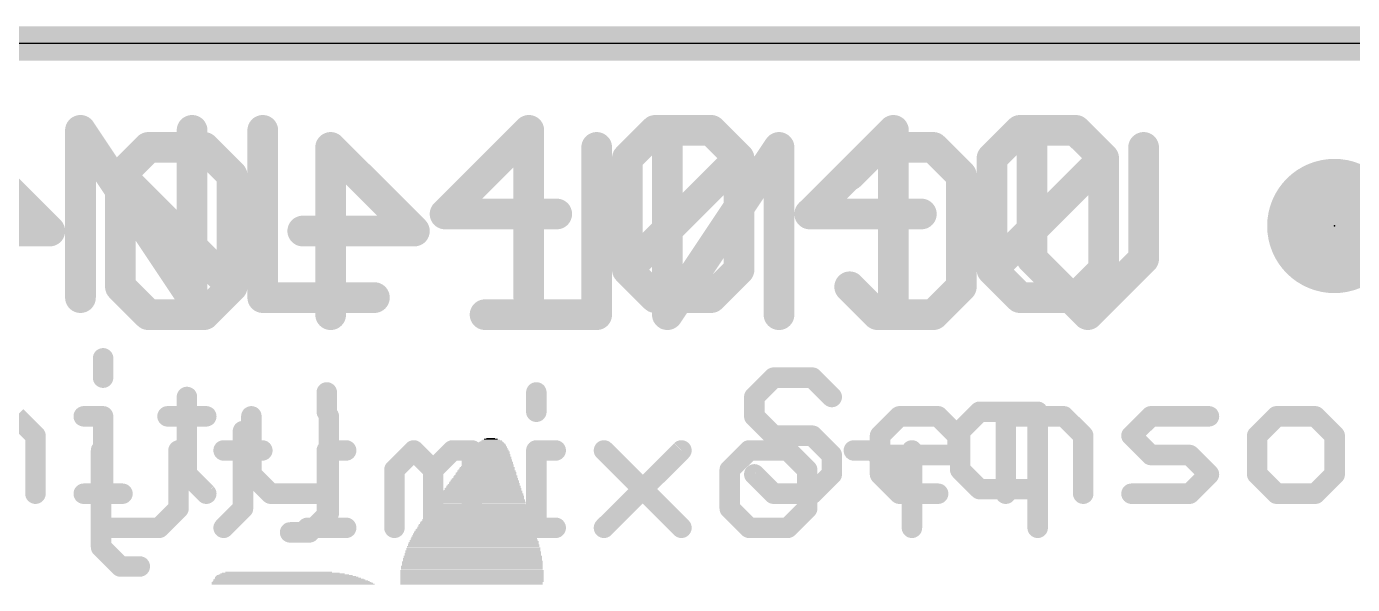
# Model space of a CAD drawing. Extents: x -0.1 to 25.5, y -0.1 to 17.9.
# Drawn here: x 9.7 to 19.57, y 13.75 to 17.91 of the extents above; entities that cross this region are included whole.
import ezdxf

# ---------------------------------------------------------------- set-up
doc = ezdxf.new("R2010")
doc.units = 0
for name, color, linetype in [('1', 12, 'CONTINUOUS'), ('16', 5, 'CONTINUOUS'), ('20', 53, 'CONTINUOUS'), ('21', 40, 'CONTINUOUS'), ('22', 6, 'CONTINUOUS'), ('23', 40, 'CONTINUOUS')]:
    doc.layers.add(name, color=color, linetype=linetype)

# ---------------------------------------------------------------- blocks, each defined once
blk = doc.blocks.new('PIE')
at = {"const_width": 0.5}
blk.add_lwpolyline([(0, -0.25, 1), (0, 0.25, 1), (0, -0.25)], format="xyb", dxfattribs=at)
blk = doc.blocks.new('RECT')
blk.add_solid([(-0.5, -0.5), (0.5, -0.5), (-0.5, 0.5), (0.5, 0.5)])

msp = doc.modelspace()

# ---------------------------------------------------------------- linework, layer by layer
at = {"layer": '1', "const_width": 0.254}
msp.add_lwpolyline([(0, 17.78), (25.4, 17.78)], dxfattribs=at)
at = {"layer": '16', "const_width": 0.254}
msp.add_lwpolyline([(0, 17.78), (25.4, 17.78)], dxfattribs=at)
at = {"layer": '20'}
msp.add_line((22.86, 17.78), (2.54, 17.78), dxfattribs=at)
at = {"layer": '21'}
for points, const_width in [([(10.1013, 15.8877), (10.1013, 17.1334)], 0.2286), ([(10.1013, 17.1334), (10.9317, 15.8877)], 0.2286), ([(10.9317, 15.8877), (10.9317, 17.1334)], 0.2286), ([(11.4578, 17.1334), (11.4578, 15.8877)], 0.2286), ([(13.4371, 17.1334), (12.8143, 16.5105)], 0.2286), ([(13.4371, 15.8877), (13.4371, 17.1334)], 0.2286), ([(14.1708, 16.9258), (14.3784, 17.1334)], 0.2286), ([(14.3784, 17.1334), (14.7936, 17.1334)], 0.2286), ([(14.7936, 17.1334), (15.0012, 16.9258)], 0.2286), ([(16.1501, 17.1334), (15.5273, 16.5105)], 0.2286), ([(16.1501, 15.8877), (16.1501, 17.1334)], 0.2286), ([(16.8838, 16.9258), (17.0914, 17.1334)], 0.2286), ([(17.0914, 17.1334), (17.5066, 17.1334)], 0.2286), ([(17.5066, 17.1334), (17.7142, 16.9258)], 0.2286), ([(14.1708, 16.0953), (14.1708, 16.9258)], 0.2286), ([(14.1708, 16.0953), (15.0012, 16.9258)], 0.2286), ([(15.0012, 16.9258), (15.0012, 16.0953)], 0.2286), ([(16.8838, 16.0953), (16.8838, 16.9258)], 0.2286), ([(16.8838, 16.0953), (17.7142, 16.9258)], 0.2286), ([(17.7142, 16.9258), (17.7142, 16.0953)], 0.2286), ([(12.8143, 16.5105), (13.6447, 16.5105)], 0.2286), ([(15.5273, 16.5105), (16.3577, 16.5105)], 0.2286), ([(14.3784, 15.8877), (14.1708, 16.0953)], 0.2286), ([(15.0012, 16.0953), (14.7936, 15.8877)], 0.2286), ([(17.0914, 15.8877), (16.8838, 16.0953)], 0.2286), ([(17.7142, 16.0953), (17.5066, 15.8877)], 0.2286), ([(11.4578, 15.8877), (12.2882, 15.8877)], 0.2286), ([(14.7936, 15.8877), (14.3784, 15.8877)], 0.2286), ([(17.5066, 15.8877), (17.0914, 15.8877)], 0.2286), ([(10.2696, 15.4356), (10.2696, 15.2915)], 0.1524), ([(15.259, 15.2915), (15.115, 15.1475)], 0.1524), ([(15.5472, 15.2915), (15.259, 15.2915)], 0.1524), ([(15.6912, 15.1475), (15.5472, 15.2915)], 0.1524), ([(10.8933, 15.1475), (10.8933, 14.5713)], 0.1524), ([(15.115, 15.1475), (15.115, 15.0034)], 0.1524), ([(9.6222, 15.0034), (9.7663, 14.8594)], 0.1524), ([(10.1256, 15.0034), (10.2696, 15.0034)], 0.1524), ([(10.2696, 15.0034), (10.2696, 14.4272)], 0.1524), ([(10.7492, 15.0034), (11.0373, 15.0034)], 0.1524), ([(11.3729, 15.0034), (11.3729, 14.5713)], 0.1524), ([(11.9491, 15.0034), (11.9491, 14.2831)], 0.1524), ([(15.115, 15.0034), (15.259, 14.8594)], 0.1524), ([(16.0505, 14.8594), (16.1946, 15.0034)], 0.1524), ([(16.1946, 15.0034), (16.4827, 15.0034)], 0.1524), ([(16.4827, 15.0034), (16.6267, 14.8594)], 0.1524), ([(16.986, 14.4272), (16.986, 15.0034)], 0.1524), ([(16.986, 15.0034), (17.4182, 15.0034)], 0.1524), ([(17.4182, 15.0034), (17.5623, 14.8594)], 0.1524), ([(17.9215, 14.8594), (18.0656, 15.0034)], 0.1524), ([(18.0656, 15.0034), (18.4978, 15.0034)], 0.1524), ([(19.0011, 15.0034), (18.8571, 14.8594)], 0.1524), ([(19.2892, 15.0034), (19.0011, 15.0034)], 0.1524), ([(19.4333, 14.8594), (19.2892, 15.0034)], 0.1524), ([(9.7663, 14.8594), (9.7663, 14.4272)], 0.1524), ([(15.259, 14.8594), (15.5472, 14.8594)], 0.1524), ([(15.5472, 14.8594), (15.6912, 14.7153)], 0.1524), ([(16.0505, 14.5713), (16.0505, 14.8594)], 0.1524), ([(16.6267, 14.8594), (16.6267, 14.7153)], 0.1524), ([(17.5623, 14.8594), (17.5623, 14.4272)], 0.1524), ([(18.0656, 14.7153), (17.9215, 14.8594)], 0.1524), ([(18.8571, 14.8594), (18.8571, 14.5713)], 0.1524), ([(19.4333, 14.5713), (19.4333, 14.8594)], 0.1524), ([(15.6912, 14.7153), (15.6912, 14.5713)], 0.1524), ([(16.6267, 14.7153), (16.0505, 14.7153)], 0.1524), ([(18.3537, 14.7153), (18.0656, 14.7153)], 0.1524), ([(18.4978, 14.5713), (18.3537, 14.7153)], 0.1524), ([(10.8933, 14.5713), (11.0373, 14.4272)], 0.1524), ([(11.3729, 14.5713), (11.517, 14.4272)], 0.1524), ([(15.259, 14.4272), (15.115, 14.5713)], 0.1524), ([(15.6912, 14.5713), (15.5472, 14.4272)], 0.1524), ([(16.1946, 14.4272), (16.0505, 14.5713)], 0.1524), ([(18.3537, 14.4272), (18.4978, 14.5713)], 0.1524), ([(18.8571, 14.5713), (19.0011, 14.4272)], 0.1524), ([(19.2892, 14.4272), (19.4333, 14.5713)], 0.1524), ([(10.1256, 14.4272), (10.4137, 14.4272)], 0.1524), ([(11.517, 14.4272), (11.9491, 14.4272)], 0.1524), ([(15.5472, 14.4272), (15.259, 14.4272)], 0.1524), ([(16.4827, 14.4272), (16.1946, 14.4272)], 0.1524), ([(17.9215, 14.4272), (18.3537, 14.4272)], 0.1524), ([(19.0011, 14.4272), (19.2892, 14.4272)], 0.1524), ([(11.9491, 14.2831), (11.8051, 14.1391)], 0.1524), ([(11.8051, 14.1391), (11.661, 14.1391)], 0.1524)]:
    msp.add_lwpolyline(points, dxfattribs=dict(at, const_width=const_width))
for points, const_width in [([(10.1584, 17.1334, 1), (10.0441, 17.1334)], 0.1143), ([(10.1488, 17.1651, 1), (10.0537, 17.1017)], 0.1143), ([(10.9889, 17.1334, 1), (10.8746, 17.1334)], 0.1143), ([(11.5149, 17.1334, 1), (11.4006, 17.1334)], 0.1143), ([(13.4943, 17.1334, 1), (13.38, 17.1334)], 0.1143), ([(13.4775, 17.093, 1), (13.3967, 17.1738)], 0.1143), ([(14.3784, 17.1905, 1), (14.3784, 17.0762)], 0.1143), ([(14.4188, 17.093, 1), (14.338, 17.1738)], 0.1143), ([(14.834, 17.1738, 1), (14.7532, 17.093)], 0.1143), ([(14.7936, 17.0762, 1), (14.7936, 17.1905)], 0.1143), ([(16.2073, 17.1334, 1), (16.093, 17.1334)], 0.1143), ([(16.1905, 17.093, 1), (16.1097, 17.1738)], 0.1143), ([(17.0914, 17.1905, 1), (17.0914, 17.0762)], 0.1143), ([(17.1318, 17.093, 1), (17.051, 17.1738)], 0.1143), ([(17.5471, 17.1738, 1), (17.4662, 17.093)], 0.1143), ([(17.5066, 17.0762, 1), (17.5066, 17.1905)], 0.1143), ([(14.228, 16.9258, 1), (14.1137, 16.9258)], 0.1143), ([(14.1304, 16.9662, 1), (14.2112, 16.8853)], 0.1143), ([(15.0584, 16.9258, 1), (14.9441, 16.9258)], 0.1143), ([(15.0417, 16.8853, 1), (14.9608, 16.9662)], 0.1143), ([(14.9608, 16.8853, 1), (15.0417, 16.9662)], 0.1143), ([(16.941, 16.9258, 1), (16.8267, 16.9258)], 0.1143), ([(16.8434, 16.9662, 1), (16.9242, 16.8853)], 0.1143), ([(17.7714, 16.9258, 1), (17.6571, 16.9258)], 0.1143), ([(17.7547, 16.8853, 1), (17.6738, 16.9662)], 0.1143), ([(17.6738, 16.8853, 1), (17.7547, 16.9662)], 0.1143), ([(12.8143, 16.5677, 1), (12.8143, 16.4534)], 0.1143), ([(12.7739, 16.5509, 1), (12.8547, 16.4701)], 0.1143), ([(13.6447, 16.4534, 1), (13.6447, 16.5677)], 0.1143), ([(15.5273, 16.5677, 1), (15.5273, 16.4534)], 0.1143), ([(15.4869, 16.5509, 1), (15.5677, 16.4701)], 0.1143), ([(16.3577, 16.4534, 1), (16.3577, 16.5677)], 0.1143), ([(14.2112, 16.1357, 1), (14.1304, 16.0549)], 0.1143), ([(14.1304, 16.1357, 1), (14.2112, 16.0549)], 0.1143), ([(15.0417, 16.0549, 1), (14.9608, 16.1357)], 0.1143), ([(16.9242, 16.1357, 1), (16.8434, 16.0549)], 0.1143), ([(16.8434, 16.1357, 1), (16.9242, 16.0549)], 0.1143), ([(17.7547, 16.0549, 1), (17.6738, 16.1357)], 0.1143), ([(14.1137, 16.0953, 1), (14.228, 16.0953)], 0.1143), ([(14.9441, 16.0953, 1), (15.0584, 16.0953)], 0.1143), ([(16.8267, 16.0953, 1), (16.941, 16.0953)], 0.1143), ([(17.6571, 16.0953, 1), (17.7714, 16.0953)], 0.1143), ([(11.4578, 15.9449, 1), (11.4578, 15.8306)], 0.1143), ([(12.2882, 15.8306, 1), (12.2882, 15.9449)], 0.1143), ([(14.3784, 15.9449, 1), (14.3784, 15.8306)], 0.1143), ([(14.338, 15.8473, 1), (14.4188, 15.9281)], 0.1143), ([(14.7532, 15.9281, 1), (14.834, 15.8473)], 0.1143), ([(14.7936, 15.8306, 1), (14.7936, 15.9449)], 0.1143), ([(17.0914, 15.9449, 1), (17.0914, 15.8306)], 0.1143), ([(17.051, 15.8473, 1), (17.1318, 15.9281)], 0.1143), ([(17.4662, 15.9281, 1), (17.5471, 15.8473)], 0.1143), ([(17.5066, 15.8306, 1), (17.5066, 15.9449)], 0.1143), ([(10.0441, 15.8877, 1), (10.1584, 15.8877)], 0.1143), ([(10.8746, 15.8877, 1), (10.9889, 15.8877)], 0.1143), ([(10.8842, 15.856, 1), (10.9793, 15.9194)], 0.1143), ([(11.4006, 15.8877, 1), (11.5149, 15.8877)], 0.1143), ([(13.38, 15.8877, 1), (13.4943, 15.8877)], 0.1143), ([(16.093, 15.8877, 1), (16.2073, 15.8877)], 0.1143), ([(10.3077, 15.4356, 1), (10.2315, 15.4356)], 0.0762), ([(10.2315, 15.2915, 1), (10.3077, 15.2915)], 0.0762), ([(15.259, 15.3296, 1), (15.259, 15.2534)], 0.0762), ([(15.286, 15.2646, 1), (15.2321, 15.3185)], 0.0762), ([(15.5741, 15.3185, 1), (15.5202, 15.2646)], 0.0762), ([(15.5472, 15.2534, 1), (15.5472, 15.3296)], 0.0762), ([(10.9314, 15.1475, 1), (10.8552, 15.1475)], 0.0762), ([(15.088, 15.1744, 1), (15.1419, 15.1205)], 0.0762), ([(15.1531, 15.1475, 1), (15.0769, 15.1475)], 0.0762), ([(15.6643, 15.1205, 1), (15.7182, 15.1744)], 0.0762), ([(10.1256, 15.0415, 1), (10.1256, 14.9653)], 0.0762), ([(10.3077, 15.0034, 1), (10.2315, 15.0034)], 0.0762), ([(10.2696, 14.9653, 1), (10.2696, 15.0415)], 0.0762), ([(10.7492, 15.0415, 1), (10.7492, 14.9653)], 0.0762), ([(11.0373, 14.9653, 1), (11.0373, 15.0415)], 0.0762), ([(11.411, 15.0034, 1), (11.3348, 15.0034)], 0.0762), ([(11.9872, 15.0034, 1), (11.911, 15.0034)], 0.0762), ([(15.1419, 15.0304, 1), (15.088, 14.9765)], 0.0762), ([(15.0769, 15.0034, 1), (15.1531, 15.0034)], 0.0762), ([(16.1946, 15.0415, 1), (16.1946, 14.9653)], 0.0762), ([(16.2215, 14.9765, 1), (16.1676, 15.0304)], 0.0762), ([(16.5096, 15.0304, 1), (16.4557, 14.9765)], 0.0762), ([(16.4827, 14.9653, 1), (16.4827, 15.0415)], 0.0762), ([(17.0241, 15.0034, 1), (16.9479, 15.0034)], 0.0762), ([(16.986, 15.0415, 1), (16.986, 14.9653)], 0.0762), ([(17.4451, 15.0304, 1), (17.3913, 14.9765)], 0.0762), ([(17.4182, 14.9653, 1), (17.4182, 15.0415)], 0.0762), ([(18.0656, 15.0415, 1), (18.0656, 14.9653)], 0.0762), ([(18.0925, 14.9765, 1), (18.0387, 15.0304)], 0.0762), ([(18.4978, 14.9653, 1), (18.4978, 15.0415)], 0.0762), ([(19.0011, 15.0415, 1), (19.0011, 14.9653)], 0.0762), ([(19.0281, 14.9765, 1), (18.9742, 15.0304)], 0.0762), ([(19.3162, 15.0304, 1), (19.2623, 14.9765)], 0.0762), ([(19.2892, 14.9653, 1), (19.2892, 15.0415)], 0.0762), ([(9.8044, 14.8594, 1), (9.7282, 14.8594)], 0.0762), ([(9.7393, 14.8324, 1), (9.7932, 14.8863)], 0.0762), ([(15.259, 14.8975, 1), (15.259, 14.8213)], 0.0762), ([(15.2321, 14.8324, 1), (15.286, 14.8863)], 0.0762), ([(15.5741, 14.8863, 1), (15.5202, 14.8324)], 0.0762), ([(15.5472, 14.8213, 1), (15.5472, 14.8975)], 0.0762), ([(16.0886, 14.8594, 1), (16.0124, 14.8594)], 0.0762), ([(16.0236, 14.8863, 1), (16.0774, 14.8324)], 0.0762), ([(16.6648, 14.8594, 1), (16.5886, 14.8594)], 0.0762), ([(16.5998, 14.8324, 1), (16.6537, 14.8863)], 0.0762), ([(17.6004, 14.8594, 1), (17.5242, 14.8594)], 0.0762), ([(17.5353, 14.8324, 1), (17.5892, 14.8863)], 0.0762), ([(17.9485, 14.8863, 1), (17.8946, 14.8324)], 0.0762), ([(17.8946, 14.8863, 1), (17.9485, 14.8324)], 0.0762), ([(18.8301, 14.8863, 1), (18.884, 14.8324)], 0.0762), ([(18.8952, 14.8594, 1), (18.819, 14.8594)], 0.0762), ([(19.4714, 14.8594, 1), (19.3952, 14.8594)], 0.0762), ([(19.4063, 14.8324, 1), (19.4602, 14.8863)], 0.0762), ([(15.7293, 14.7153, 1), (15.6531, 14.7153)], 0.0762), ([(15.6643, 14.6884, 1), (15.7182, 14.7423)], 0.0762), ([(16.0505, 14.7534, 1), (16.0505, 14.6772)], 0.0762), ([(16.5886, 14.7153, 1), (16.6648, 14.7153)], 0.0762), ([(16.6267, 14.6772, 1), (16.6267, 14.7534)], 0.0762), ([(18.0656, 14.7534, 1), (18.0656, 14.6772)], 0.0762), ([(18.0387, 14.6884, 1), (18.0925, 14.7423)], 0.0762), ([(18.3807, 14.7423, 1), (18.3268, 14.6884)], 0.0762), ([(18.3537, 14.6772, 1), (18.3537, 14.7534)], 0.0762), ([(10.9202, 14.5982, 1), (10.8663, 14.5443)], 0.0762), ([(10.8552, 14.5713, 1), (10.9314, 14.5713)], 0.0762), ([(11.3999, 14.5982, 1), (11.346, 14.5443)], 0.0762), ([(11.3348, 14.5713, 1), (11.411, 14.5713)], 0.0762), ([(15.1419, 14.5982, 1), (15.088, 14.5443)], 0.0762), ([(15.6531, 14.5713, 1), (15.7293, 14.5713)], 0.0762), ([(15.7182, 14.5443, 1), (15.6643, 14.5982)], 0.0762), ([(16.0774, 14.5982, 1), (16.0236, 14.5443)], 0.0762), ([(16.0124, 14.5713, 1), (16.0886, 14.5713)], 0.0762), ([(18.5247, 14.5443, 1), (18.4708, 14.5982)], 0.0762), ([(18.4708, 14.5443, 1), (18.5247, 14.5982)], 0.0762), ([(18.884, 14.5982, 1), (18.8301, 14.5443)], 0.0762), ([(18.819, 14.5713, 1), (18.8952, 14.5713)], 0.0762), ([(19.3952, 14.5713, 1), (19.4714, 14.5713)], 0.0762), ([(19.4602, 14.5443, 1), (19.4063, 14.5982)], 0.0762), ([(10.1256, 14.4653, 1), (10.1256, 14.3891)], 0.0762), ([(10.4137, 14.3891, 1), (10.4137, 14.4653)], 0.0762), ([(11.517, 14.4653, 1), (11.517, 14.3891)], 0.0762), ([(11.9491, 14.3891, 1), (11.9491, 14.4653)], 0.0762), ([(15.259, 14.4653, 1), (15.259, 14.3891)], 0.0762), ([(15.5472, 14.3891, 1), (15.5472, 14.4653)], 0.0762), ([(16.1946, 14.4653, 1), (16.1946, 14.3891)], 0.0762), ([(16.4827, 14.3891, 1), (16.4827, 14.4653)], 0.0762), ([(17.9215, 14.4653, 1), (17.9215, 14.3891)], 0.0762), ([(18.3537, 14.3891, 1), (18.3537, 14.4653)], 0.0762), ([(19.0011, 14.4653, 1), (19.0011, 14.3891)], 0.0762), ([(19.2892, 14.3891, 1), (19.2892, 14.4653)], 0.0762), ([(9.7282, 14.4272, 1), (9.8044, 14.4272)], 0.0762), ([(10.2315, 14.4272, 1), (10.3077, 14.4272)], 0.0762), ([(11.0104, 14.4003, 1), (11.0643, 14.4541)], 0.0762), ([(11.49, 14.4003, 1), (11.5439, 14.4541)], 0.0762), ([(15.2321, 14.4003, 1), (15.286, 14.4541)], 0.0762), ([(15.5202, 14.4541, 1), (15.5741, 14.4003)], 0.0762), ([(16.1676, 14.4003, 1), (16.2215, 14.4541)], 0.0762), ([(16.9479, 14.4272, 1), (17.0241, 14.4272)], 0.0762), ([(17.5242, 14.4272, 1), (17.6004, 14.4272)], 0.0762), ([(18.3268, 14.4541, 1), (18.3807, 14.4003)], 0.0762), ([(18.9742, 14.4003, 1), (19.0281, 14.4541)], 0.0762), ([(19.2623, 14.4541, 1), (19.3162, 14.4003)], 0.0762), ([(11.911, 14.2831, 1), (11.9872, 14.2831)], 0.0762), ([(11.9761, 14.2562, 1), (11.9222, 14.3101)], 0.0762), ([(11.661, 14.1772, 1), (11.661, 14.101)], 0.0762), ([(11.8051, 14.101, 1), (11.8051, 14.1772)], 0.0762), ([(11.7781, 14.166, 1), (11.832, 14.1121)], 0.0762)]:
    msp.add_lwpolyline(points, format="xyb", dxfattribs=dict(at, const_width=const_width))
at = {"layer": '22'}
for points, const_width in [([(9.2499, 17.0064), (9.8727, 16.3835)], 0.2286), ([(10.6064, 17.0064), (10.3988, 16.7988)], 0.2286), ([(11.0216, 17.0064), (10.6064, 17.0064)], 0.2286), ([(11.2292, 16.7988), (11.0216, 17.0064)], 0.2286), ([(11.9629, 15.7607), (11.9629, 17.0064)], 0.2286), ([(11.9629, 17.0064), (12.5857, 16.3835)], 0.2286), ([(13.9422, 17.0064), (13.9422, 15.7607)], 0.2286), ([(15.2987, 17.0064), (14.4683, 15.7607)], 0.2286), ([(14.4683, 15.7607), (14.4683, 17.0064)], 0.2286), ([(15.2987, 15.7607), (15.2987, 17.0064)], 0.2286), ([(15.8248, 16.7988), (16.0324, 17.0064)], 0.2286), ([(16.0324, 17.0064), (16.4476, 17.0064)], 0.2286), ([(16.4476, 17.0064), (16.6552, 16.7988)], 0.2286), ([(17.1813, 16.1759), (17.1813, 17.0064)], 0.2286), ([(18.0117, 17.0064), (18.0117, 16.1759)], 0.2286), ([(10.3988, 16.7988), (10.3988, 15.9683)], 0.2286), ([(11.2292, 15.9683), (10.3988, 16.7988)], 0.2286), ([(11.2292, 15.9683), (11.2292, 16.7988)], 0.2286), ([(16.6552, 16.7988), (16.6552, 15.9683)], 0.2286), ([(9.8727, 16.3835), (9.0423, 16.3835)], 0.2286), ([(12.5857, 16.3835), (11.7553, 16.3835)], 0.2286), ([(17.5965, 15.7607), (17.1813, 16.1759)], 0.2286), ([(18.0117, 16.1759), (17.5965, 15.7607)], 0.2286), ([(10.3988, 15.9683), (10.6064, 15.7607)], 0.2286), ([(11.0216, 15.7607), (11.2292, 15.9683)], 0.2286), ([(16.0324, 15.7607), (15.8248, 15.9683)], 0.2286), ([(16.6552, 15.9683), (16.4476, 15.7607)], 0.2286), ([(10.6064, 15.7607), (11.0216, 15.7607)], 0.2286), ([(13.9422, 15.7607), (13.1118, 15.7607)], 0.2286), ([(16.4476, 15.7607), (16.0324, 15.7607)], 0.2286), ([(11.934, 15.1816), (11.934, 15.0375)], 0.1524), ([(13.4932, 15.1816), (13.4932, 15.0375)], 0.1524), ([(16.7913, 15.0375), (16.6472, 14.8935)], 0.1524), ([(17.2234, 15.0375), (16.7913, 15.0375)], 0.1524), ([(17.2234, 14.1732), (17.2234, 15.0375)], 0.1524), ([(11.3104, 14.8935), (11.3104, 14.3173)], 0.1524), ([(16.6472, 14.8935), (16.6472, 14.6054)], 0.1524), ([(10.2545, 14.7494), (10.2545, 14.0291)], 0.1524), ([(10.8307, 14.7494), (10.8307, 14.3173)], 0.1524), ([(11.4544, 14.7494), (11.1663, 14.7494)], 0.1524), ([(12.0781, 14.7494), (11.934, 14.7494)], 0.1524), ([(11.934, 14.7494), (11.934, 14.1732)], 0.1524), ([(12.5814, 14.7494), (12.4374, 14.6054)], 0.1524), ([(12.7255, 14.6054), (12.5814, 14.7494)], 0.1524), ([(12.8696, 14.7494), (12.7255, 14.6054)], 0.1524), ([(13.0136, 14.7494), (12.8696, 14.7494)], 0.1524), ([(13.0136, 14.1732), (13.0136, 14.7494)], 0.1524), ([(13.6373, 14.7494), (13.4932, 14.7494)], 0.1524), ([(13.4932, 14.7494), (13.4932, 14.1732)], 0.1524), ([(14.5728, 14.7494), (13.9966, 14.1732)], 0.1524), ([(14.5728, 14.1732), (13.9966, 14.7494)], 0.1524), ([(14.9321, 14.6054), (15.0762, 14.7494)], 0.1524), ([(15.0762, 14.7494), (15.3643, 14.7494)], 0.1524), ([(15.3643, 14.7494), (15.5083, 14.6054)], 0.1524), ([(15.9998, 14.7494), (15.8558, 14.7494)], 0.1524), ([(16.2879, 14.4613), (15.9998, 14.7494)], 0.1524), ([(16.2879, 14.1732), (16.2879, 14.7494)], 0.1524), ([(12.4374, 14.6054), (12.4374, 14.1732)], 0.1524), ([(12.7255, 14.6054), (12.7255, 14.1732)], 0.1524), ([(14.9321, 14.3173), (14.9321, 14.6054)], 0.1524), ([(15.5083, 14.6054), (15.5083, 14.3173)], 0.1524), ([(16.6472, 14.6054), (16.7913, 14.4613)], 0.1524), ([(16.7913, 14.4613), (17.2234, 14.4613)], 0.1524), ([(10.8307, 14.3173), (10.6867, 14.1732)], 0.1524), ([(11.3104, 14.3173), (11.1663, 14.1732)], 0.1524), ([(15.0762, 14.1732), (14.9321, 14.3173)], 0.1524), ([(15.5083, 14.3173), (15.3643, 14.1732)], 0.1524), ([(10.6867, 14.1732), (10.2545, 14.1732)], 0.1524), ([(12.0781, 14.1732), (11.79, 14.1732)], 0.1524), ([(13.6373, 14.1732), (13.3492, 14.1732)], 0.1524), ([(15.3643, 14.1732), (15.0762, 14.1732)], 0.1524), ([(10.2545, 14.0291), (10.3986, 13.8851)], 0.1524), ([(10.3986, 13.8851), (10.5426, 13.8851)], 0.1524)]:
    msp.add_lwpolyline(points, dxfattribs=dict(at, const_width=const_width))
for points, const_width in [([(10.6064, 17.0635, 1), (10.6064, 16.9492)], 0.1143), ([(10.6468, 16.966, 1), (10.566, 17.0468)], 0.1143), ([(11.062, 17.0468, 1), (10.9812, 16.966)], 0.1143), ([(11.0216, 16.9492, 1), (11.0216, 17.0635)], 0.1143), ([(12.02, 17.0064, 1), (11.9057, 17.0064)], 0.1143), ([(12.0033, 17.0468, 1), (11.9225, 16.966)], 0.1143), ([(13.9994, 17.0064, 1), (13.8851, 17.0064)], 0.1143), ([(14.5254, 17.0064, 1), (14.4111, 17.0064)], 0.1143), ([(15.3559, 17.0064, 1), (15.2416, 17.0064)], 0.1143), ([(15.3463, 16.9747, 1), (15.2512, 17.0381)], 0.1143), ([(16.0324, 17.0635, 1), (16.0324, 16.9492)], 0.1143), ([(16.0728, 16.966, 1), (15.992, 17.0468)], 0.1143), ([(16.488, 17.0468, 1), (16.4072, 16.966)], 0.1143), ([(16.4476, 16.9492, 1), (16.4476, 17.0635)], 0.1143), ([(17.2384, 17.0064, 1), (17.1241, 17.0064)], 0.1143), ([(18.0689, 17.0064, 1), (17.9546, 17.0064)], 0.1143), ([(10.4559, 16.7988, 1), (10.3416, 16.7988)], 0.1143), ([(10.4392, 16.8392, 1), (10.3583, 16.7583)], 0.1143), ([(10.3583, 16.8392, 1), (10.4392, 16.7583)], 0.1143), ([(11.2863, 16.7988, 1), (11.172, 16.7988)], 0.1143), ([(11.1888, 16.7583, 1), (11.2696, 16.8392)], 0.1143), ([(15.7844, 16.8392, 1), (15.8652, 16.7583)], 0.1143), ([(16.7124, 16.7988, 1), (16.5981, 16.7988)], 0.1143), ([(16.6148, 16.7583, 1), (16.6956, 16.8392)], 0.1143), ([(9.8323, 16.3431, 1), (9.9131, 16.4239)], 0.1143), ([(9.8727, 16.3264, 1), (9.8727, 16.4407)], 0.1143), ([(11.7553, 16.4407, 1), (11.7553, 16.3264)], 0.1143), ([(12.5453, 16.3431, 1), (12.6261, 16.4239)], 0.1143), ([(12.5857, 16.3264, 1), (12.5857, 16.4407)], 0.1143), ([(17.2217, 16.2163, 1), (17.1409, 16.1355)], 0.1143), ([(18.0521, 16.1355, 1), (17.9713, 16.2163)], 0.1143), ([(17.1241, 16.1759, 1), (17.2384, 16.1759)], 0.1143), ([(17.9546, 16.1759, 1), (18.0689, 16.1759)], 0.1143), ([(10.4392, 16.0087, 1), (10.3583, 15.9279)], 0.1143), ([(11.2696, 15.9279, 1), (11.1888, 16.0087)], 0.1143), ([(15.8652, 16.0087, 1), (15.7844, 15.9279)], 0.1143), ([(16.6956, 15.9279, 1), (16.6148, 16.0087)], 0.1143), ([(10.3416, 15.9683, 1), (10.4559, 15.9683)], 0.1143), ([(11.172, 15.9683, 1), (11.2863, 15.9683)], 0.1143), ([(11.1888, 15.9279, 1), (11.2696, 16.0087)], 0.1143), ([(16.5981, 15.9683, 1), (16.7124, 15.9683)], 0.1143), ([(10.6064, 15.8178, 1), (10.6064, 15.7035)], 0.1143), ([(10.566, 15.7203, 1), (10.6468, 15.8011)], 0.1143), ([(10.9812, 15.8011, 1), (11.062, 15.7203)], 0.1143), ([(11.0216, 15.7035, 1), (11.0216, 15.8178)], 0.1143), ([(11.9057, 15.7607, 1), (12.02, 15.7607)], 0.1143), ([(13.1118, 15.8178, 1), (13.1118, 15.7035)], 0.1143), ([(13.8851, 15.7607, 1), (13.9994, 15.7607)], 0.1143), ([(13.9422, 15.7035, 1), (13.9422, 15.8178)], 0.1143), ([(14.4111, 15.7607, 1), (14.5254, 15.7607)], 0.1143), ([(14.4207, 15.7924, 1), (14.5158, 15.729)], 0.1143), ([(15.2416, 15.7607, 1), (15.3559, 15.7607)], 0.1143), ([(16.0324, 15.8178, 1), (16.0324, 15.7035)], 0.1143), ([(15.992, 15.7203, 1), (16.0728, 15.8011)], 0.1143), ([(16.4072, 15.8011, 1), (16.488, 15.7203)], 0.1143), ([(16.4476, 15.7035, 1), (16.4476, 15.8178)], 0.1143), ([(17.5561, 15.8011, 1), (17.6369, 15.7203)], 0.1143), ([(17.5561, 15.7203, 1), (17.6369, 15.8011)], 0.1143), ([(11.9721, 15.1816, 1), (11.8959, 15.1816)], 0.0762), ([(13.5313, 15.1816, 1), (13.4551, 15.1816)], 0.0762), ([(16.7913, 15.0756, 1), (16.7913, 14.9994)], 0.0762), ([(16.8182, 15.0106, 1), (16.7643, 15.0645)], 0.0762), ([(17.2615, 15.0375, 1), (17.1853, 15.0375)], 0.0762), ([(17.2234, 14.9994, 1), (17.2234, 15.0756)], 0.0762), ([(11.8959, 15.0375, 1), (11.9721, 15.0375)], 0.0762), ([(13.4551, 15.0375, 1), (13.5313, 15.0375)], 0.0762), ([(11.3485, 14.8935, 1), (11.2723, 14.8935)], 0.0762), ([(16.6853, 14.8935, 1), (16.6091, 14.8935)], 0.0762), ([(16.6203, 14.9204, 1), (16.6742, 14.8665)], 0.0762), ([(10.2926, 14.7494, 1), (10.2164, 14.7494)], 0.0762), ([(10.8688, 14.7494, 1), (10.7926, 14.7494)], 0.0762), ([(11.1663, 14.7875, 1), (11.1663, 14.7113)], 0.0762), ([(11.4544, 14.7113, 1), (11.4544, 14.7875)], 0.0762), ([(11.934, 14.7875, 1), (11.934, 14.7113)], 0.0762), ([(11.9721, 14.7494, 1), (11.8959, 14.7494)], 0.0762), ([(12.0781, 14.7113, 1), (12.0781, 14.7875)], 0.0762), ([(12.6084, 14.7764, 1), (12.5545, 14.7225)], 0.0762), ([(12.6084, 14.7225, 1), (12.5545, 14.7764)], 0.0762), ([(12.8696, 14.7875, 1), (12.8696, 14.7113)], 0.0762), ([(12.8965, 14.7225, 1), (12.8426, 14.7764)], 0.0762), ([(13.0517, 14.7494, 1), (12.9755, 14.7494)], 0.0762), ([(13.0136, 14.7113, 1), (13.0136, 14.7875)], 0.0762), ([(13.4932, 14.7875, 1), (13.4932, 14.7113)], 0.0762), ([(13.5313, 14.7494, 1), (13.4551, 14.7494)], 0.0762), ([(13.6373, 14.7113, 1), (13.6373, 14.7875)], 0.0762), ([(14.0235, 14.7764, 1), (13.9696, 14.7225)], 0.0762), ([(14.5997, 14.7225, 1), (14.5459, 14.7764)], 0.0762), ([(15.0762, 14.7875, 1), (15.0762, 14.7113)], 0.0762), ([(15.1031, 14.7225, 1), (15.0492, 14.7764)], 0.0762), ([(15.3912, 14.7764, 1), (15.3373, 14.7225)], 0.0762), ([(15.3643, 14.7113, 1), (15.3643, 14.7875)], 0.0762), ([(15.8558, 14.7875, 1), (15.8558, 14.7113)], 0.0762), ([(16.0267, 14.7764, 1), (15.9729, 14.7225)], 0.0762), ([(15.9998, 14.7113, 1), (15.9998, 14.7875)], 0.0762), ([(16.326, 14.7494, 1), (16.2498, 14.7494)], 0.0762), ([(12.4104, 14.6323, 1), (12.4643, 14.5784)], 0.0762), ([(12.4755, 14.6054, 1), (12.3993, 14.6054)], 0.0762), ([(12.7636, 14.6054, 1), (12.6874, 14.6054)], 0.0762), ([(12.6986, 14.6323, 1), (12.7524, 14.5784)], 0.0762), ([(12.6986, 14.5784, 1), (12.7524, 14.6323)], 0.0762), ([(14.9702, 14.6054, 1), (14.894, 14.6054)], 0.0762), ([(14.9052, 14.6323, 1), (14.959, 14.5784)], 0.0762), ([(15.5464, 14.6054, 1), (15.4702, 14.6054)], 0.0762), ([(15.4814, 14.5784, 1), (15.5353, 14.6323)], 0.0762), ([(16.6742, 14.6323, 1), (16.6203, 14.5784)], 0.0762), ([(16.6091, 14.6054, 1), (16.6853, 14.6054)], 0.0762), ([(16.261, 14.4344, 1), (16.3149, 14.4883)], 0.0762), ([(16.7913, 14.4994, 1), (16.7913, 14.4232)], 0.0762), ([(16.7643, 14.4344, 1), (16.8182, 14.4883)], 0.0762), ([(17.2234, 14.4232, 1), (17.2234, 14.4994)], 0.0762), ([(10.7926, 14.3173, 1), (10.8688, 14.3173)], 0.0762), ([(10.8577, 14.2903, 1), (10.8038, 14.3442)], 0.0762), ([(11.2723, 14.3173, 1), (11.3485, 14.3173)], 0.0762), ([(11.3373, 14.2903, 1), (11.2834, 14.3442)], 0.0762), ([(14.959, 14.3442, 1), (14.9052, 14.2903)], 0.0762), ([(14.894, 14.3173, 1), (14.9702, 14.3173)], 0.0762), ([(15.4702, 14.3173, 1), (15.5464, 14.3173)], 0.0762), ([(15.5353, 14.2903, 1), (15.4814, 14.3442)], 0.0762), ([(10.2545, 14.2113, 1), (10.2545, 14.1351)], 0.0762), ([(10.6597, 14.2001, 1), (10.7136, 14.1463)], 0.0762), ([(10.6867, 14.1351, 1), (10.6867, 14.2113)], 0.0762), ([(11.1394, 14.2001, 1), (11.1932, 14.1463)], 0.0762), ([(11.79, 14.2113, 1), (11.79, 14.1351)], 0.0762), ([(11.8959, 14.1732, 1), (11.9721, 14.1732)], 0.0762), ([(12.0781, 14.1351, 1), (12.0781, 14.2113)], 0.0762), ([(12.3993, 14.1732, 1), (12.4755, 14.1732)], 0.0762), ([(12.6874, 14.1732, 1), (12.7636, 14.1732)], 0.0762), ([(12.9755, 14.1732, 1), (13.0517, 14.1732)], 0.0762), ([(13.3492, 14.2113, 1), (13.3492, 14.1351)], 0.0762), ([(13.4551, 14.1732, 1), (13.5313, 14.1732)], 0.0762), ([(13.6373, 14.1351, 1), (13.6373, 14.2113)], 0.0762), ([(13.9696, 14.2001, 1), (14.0235, 14.1463)], 0.0762), ([(14.5459, 14.1463, 1), (14.5997, 14.2001)], 0.0762), ([(15.0762, 14.2113, 1), (15.0762, 14.1351)], 0.0762), ([(15.0492, 14.1463, 1), (15.1031, 14.2001)], 0.0762), ([(15.3373, 14.2001, 1), (15.3912, 14.1463)], 0.0762), ([(15.3643, 14.1351, 1), (15.3643, 14.2113)], 0.0762), ([(16.2498, 14.1732, 1), (16.326, 14.1732)], 0.0762), ([(17.1853, 14.1732, 1), (17.2615, 14.1732)], 0.0762), ([(10.2814, 14.0561, 1), (10.2276, 14.0022)], 0.0762), ([(10.2164, 14.0291, 1), (10.2926, 14.0291)], 0.0762), ([(10.3986, 13.9232, 1), (10.3986, 13.847)], 0.0762), ([(10.3716, 13.8581, 1), (10.4255, 13.912)], 0.0762), ([(10.5426, 13.847, 1), (10.5426, 13.9232)], 0.0762)]:
    msp.add_lwpolyline(points, format="xyb", dxfattribs=dict(at, const_width=const_width))
at = {"layer": '23'}
msp.add_point((19.431, 16.4211), dxfattribs=at)

# ---------------------------------------------------------------- block references
at = {"layer": '1'}
msp.add_blockref('PIE', (19.431, 16.4211), dxfattribs=at)
at = {"layer": '21'}
for p, xscale, yscale in [((13.1572, 14.8018), 0.1968, 0.0063), ((13.1572, 14.8082), 0.1842, 0.0064), ((13.1572, 14.8146), 0.1714, 0.0063), ((13.1604, 14.8209), 0.1524, 0.0064), ((13.1572, 14.8273), 0.1334, 0.0063), ((13.154, 14.8336), 0.1016, 0.0064), ((13.154, 14.8399), 0.0635, 0.0063), ((13.1445, 14.7003), 0.3238, 0.0063), ((13.1445, 14.713), 0.3112, 0.0063), ((13.1445, 14.7066), 0.3112, 0.0064), ((13.1477, 14.7193), 0.3048, 0.0064), ((13.1477, 14.732), 0.2921, 0.0064), ((13.1477, 14.7256), 0.2921, 0.0063), ((13.1509, 14.7384), 0.2857, 0.0063), ((13.1509, 14.7447), 0.2731, 0.0064), ((13.154, 14.7511), 0.2667, 0.0063), ((13.1509, 14.7574), 0.2603, 0.0064), ((13.154, 14.7637), 0.254, 0.0063), ((13.154, 14.7701), 0.2413, 0.0064), ((13.1572, 14.7765), 0.235, 0.0063), ((13.1572, 14.7892), 0.2222, 0.0063), ((13.1572, 14.7828), 0.2222, 0.0064), ((13.1572, 14.7955), 0.2096, 0.0064), ((13.1223, 14.5987), 0.4318, 0.0063), ((13.1223, 14.605), 0.4191, 0.0064), ((13.1255, 14.6177), 0.4127, 0.0064), ((13.1255, 14.6113), 0.4127, 0.0063), ((13.1286, 14.6241), 0.4064, 0.0063), ((13.1287, 14.6304), 0.3937, 0.0064), ((13.1318, 14.6431), 0.3874, 0.0064), ((13.1318, 14.6368), 0.3874, 0.0063), ((13.1318, 14.6494), 0.3746, 0.0063), ((13.1349, 14.6622), 0.3683, 0.0063), ((13.1349, 14.6558), 0.3683, 0.0064), ((13.135, 14.6685), 0.3556, 0.0064), ((13.1382, 14.6749), 0.3493, 0.0063), ((13.1382, 14.6875), 0.3365, 0.0063), ((13.1414, 14.6812), 0.3429, 0.0064), ((13.1413, 14.6939), 0.3302, 0.0064), ((13.1064, 14.5034), 0.527, 0.0064), ((13.1033, 14.5098), 0.5207, 0.0063), ((13.1064, 14.5161), 0.5144, 0.0064), ((13.1064, 14.5288), 0.5016, 0.0064), ((13.1096, 14.5225), 0.508, 0.0063), ((13.1096, 14.5352), 0.4953, 0.0063), ((13.1128, 14.5415), 0.4889, 0.0064), ((13.1128, 14.5542), 0.4763, 0.0064), ((13.1128, 14.5479), 0.4763, 0.0063), ((13.1159, 14.5606), 0.4699, 0.0063), ((13.1159, 14.5669), 0.4572, 0.0064), ((13.1191, 14.5796), 0.4508, 0.0064), ((13.1191, 14.5732), 0.4508, 0.0063), ((13.1223, 14.586), 0.4445, 0.0063), ((13.1223, 14.5923), 0.4318, 0.0064), ((13.0842, 14.4018), 0.635, 0.0064), ((13.0842, 14.4145), 0.6223, 0.0064), ((13.0874, 14.4082), 0.6287, 0.0063), ((13.0874, 14.4209), 0.6159, 0.0063), ((13.0905, 14.4272), 0.6096, 0.0064), ((13.0906, 14.4399), 0.5969, 0.0064), ((13.0906, 14.4336), 0.5969, 0.0063), ((13.0937, 14.4463), 0.5906, 0.0063), ((13.0937, 14.4526), 0.5778, 0.0064), ((13.0968, 14.4653), 0.5715, 0.0064), ((13.0968, 14.459), 0.5715, 0.0063), ((13.0969, 14.4717), 0.5588, 0.0063), ((13.1001, 14.4844), 0.5525, 0.0063), ((13.1001, 14.478), 0.5525, 0.0064), ((13.1001, 14.4907), 0.5397, 0.0064), ((13.1032, 14.4971), 0.5334, 0.0063), ((13.0651, 14.3066), 0.7366, 0.0063), ((13.0652, 14.3129), 0.7239, 0.0064), ((13.0683, 14.3193), 0.7176, 0.0063), ((13.0683, 14.332), 0.7048, 0.0063), ((13.0715, 14.3256), 0.7112, 0.0064), ((13.0715, 14.3383), 0.6985, 0.0064), ((13.0715, 14.351), 0.6858, 0.0064), ((13.0747, 14.3447), 0.6921, 0.0063), ((13.0747, 14.3574), 0.6795, 0.0063), ((13.0778, 14.3637), 0.6731, 0.0064), ((13.0747, 14.3701), 0.6667, 0.0063), ((13.0778, 14.3764), 0.6604, 0.0064), ((13.081, 14.3828), 0.654, 0.0063), ((13.081, 14.3955), 0.6414, 0.0063), ((13.081, 14.3891), 0.6414, 0.0064), ((13.0429, 14.2113), 0.8318, 0.0064), ((13.0461, 14.205), 0.8382, 0.0063), ((13.0461, 14.2177), 0.8255, 0.0063), ((13.0493, 14.224), 0.8191, 0.0064), ((13.0493, 14.2367), 0.8065, 0.0064), ((13.0493, 14.2304), 0.8065, 0.0063), ((13.0525, 14.2431), 0.8001, 0.0063), ((13.0556, 14.2494), 0.7938, 0.0064), ((13.0556, 14.2621), 0.781, 0.0064), ((13.0556, 14.2558), 0.781, 0.0063), ((13.0556, 14.2685), 0.7684, 0.0063), ((13.0588, 14.2812), 0.762, 0.0063), ((13.0588, 14.2748), 0.762, 0.0064), ((13.062, 14.2875), 0.7557, 0.0064), ((13.062, 14.2939), 0.7429, 0.0063), ((13.0651, 14.3002), 0.7366, 0.0064), ((13.0302, 14.1161), 0.9208, 0.0063), ((13.0334, 14.1097), 0.9271, 0.0064), ((13.0334, 14.1288), 0.9144, 0.0063), ((13.0334, 14.1224), 0.9144, 0.0064), ((13.0334, 14.1415), 0.9017, 0.0063), ((13.0334, 14.1351), 0.9017, 0.0064), ((13.0366, 14.1478), 0.8953, 0.0064), ((13.0366, 14.1605), 0.8827, 0.0064), ((13.0366, 14.1542), 0.8827, 0.0063), ((13.0398, 14.1669), 0.8763, 0.0063), ((13.0397, 14.1796), 0.8636, 0.0063), ((13.0397, 14.1732), 0.8636, 0.0064), ((13.0398, 14.1923), 0.8509, 0.0063), ((13.0429, 14.1859), 0.8572, 0.0064), ((13.0429, 14.1986), 0.8446, 0.0064), ((13.0239, 14.0208), 0.9969, 0.0064), ((13.0239, 14.0145), 0.9969, 0.0063), ((13.0239, 14.0081), 0.9969, 0.0064), ((13.0239, 14.0335), 0.9843, 0.0064), ((13.027, 14.0272), 0.9906, 0.0063), ((13.0239, 14.0526), 0.9715, 0.0063), ((13.0271, 14.0462), 0.9779, 0.0064), ((13.0271, 14.0399), 0.9779, 0.0063), ((13.027, 14.0653), 0.9652, 0.0063), ((13.027, 14.0589), 0.9652, 0.0064), ((13.0302, 14.0716), 0.9588, 0.0064), ((13.0271, 14.078), 0.9525, 0.0063), ((13.027, 14.0907), 0.9398, 0.0063), ((13.0302, 14.0843), 0.9462, 0.0064), ((13.0302, 14.1034), 0.9334, 0.0063), ((13.0302, 14.097), 0.9334, 0.0064), ((13.0175, 13.9192), 1.0478, 0.0064), ((13.0175, 13.9129), 1.0478, 0.0063), ((13.0175, 13.9446), 1.035, 0.0064), ((13.0175, 13.9383), 1.035, 0.0063), ((13.0175, 13.9319), 1.035, 0.0064), ((13.0207, 13.9256), 1.0414, 0.0063), ((13.0206, 13.9637), 1.0287, 0.0063), ((13.0206, 13.9573), 1.0287, 0.0064), ((13.0206, 13.951), 1.0287, 0.0063), ((13.0207, 13.9827), 1.016, 0.0064), ((13.0207, 13.9764), 1.016, 0.0063), ((13.0207, 13.97), 1.016, 0.0064), ((13.0206, 14.0018), 1.0033, 0.0063), ((13.0239, 13.9954), 1.0097, 0.0064), ((13.0239, 13.9891), 1.0097, 0.0063), ((11.63, 13.8113), 1.0414, 0.0063), ((11.6205, 13.8176), 1.0096, 0.0064), ((11.6142, 13.8239), 0.9715, 0.0063), ((11.6047, 13.8303), 0.9271, 0.0064), ((11.592, 13.8367), 0.8763, 0.0063), ((11.5761, 13.843), 0.7937, 0.0064), ((13.0143, 13.8557), 1.0668, 0.0064), ((13.0143, 13.8494), 1.0668, 0.0063), ((13.0143, 13.843), 1.0668, 0.0064), ((13.0143, 13.8367), 1.0668, 0.0063), ((13.0143, 13.8303), 1.0668, 0.0064), ((13.0143, 13.8239), 1.0668, 0.0063), ((13.0143, 13.8176), 1.0668, 0.0064), ((13.0143, 13.8113), 1.0668, 0.0063), ((13.0144, 13.8875), 1.0541, 0.0063), ((13.0144, 13.8811), 1.0541, 0.0064), ((13.0144, 13.8748), 1.0541, 0.0063), ((13.0144, 13.8684), 1.0541, 0.0064), ((13.0144, 13.862), 1.0541, 0.0063), ((13.0175, 13.9065), 1.0478, 0.0064), ((13.0175, 13.9002), 1.0478, 0.0063), ((13.0175, 13.8938), 1.0478, 0.0064), ((11.6713, 13.7668), 1.1874, 0.0064), ((11.6776, 13.7605), 1.2001, 0.0063), ((11.684, 13.7541), 1.2128, 0.0064), ((11.6681, 13.7732), 1.1684, 0.0063), ((11.665, 13.7795), 1.1493, 0.0064), ((11.6555, 13.7858), 1.1303, 0.0063), ((11.6523, 13.7922), 1.1113, 0.0064), ((11.6364, 13.8049), 1.0668, 0.0064), ((11.6459, 13.7986), 1.0858, 0.0063), ((13.0143, 13.8049), 1.0668, 0.0064), ((13.0143, 13.7986), 1.0668, 0.0063), ((13.0143, 13.7922), 1.0668, 0.0064), ((13.0143, 13.7858), 1.0668, 0.0063), ((13.0143, 13.7795), 1.0668, 0.0064), ((13.0143, 13.7732), 1.0668, 0.0063), ((13.0112, 13.7668), 1.0605, 0.0064), ((13.0112, 13.7605), 1.0605, 0.0063), ((13.0112, 13.7541), 1.0605, 0.0064)]:
    msp.add_blockref('RECT', p, dxfattribs=dict(at, xscale=xscale, yscale=yscale))

doc.saveas('drawing.dxf')
